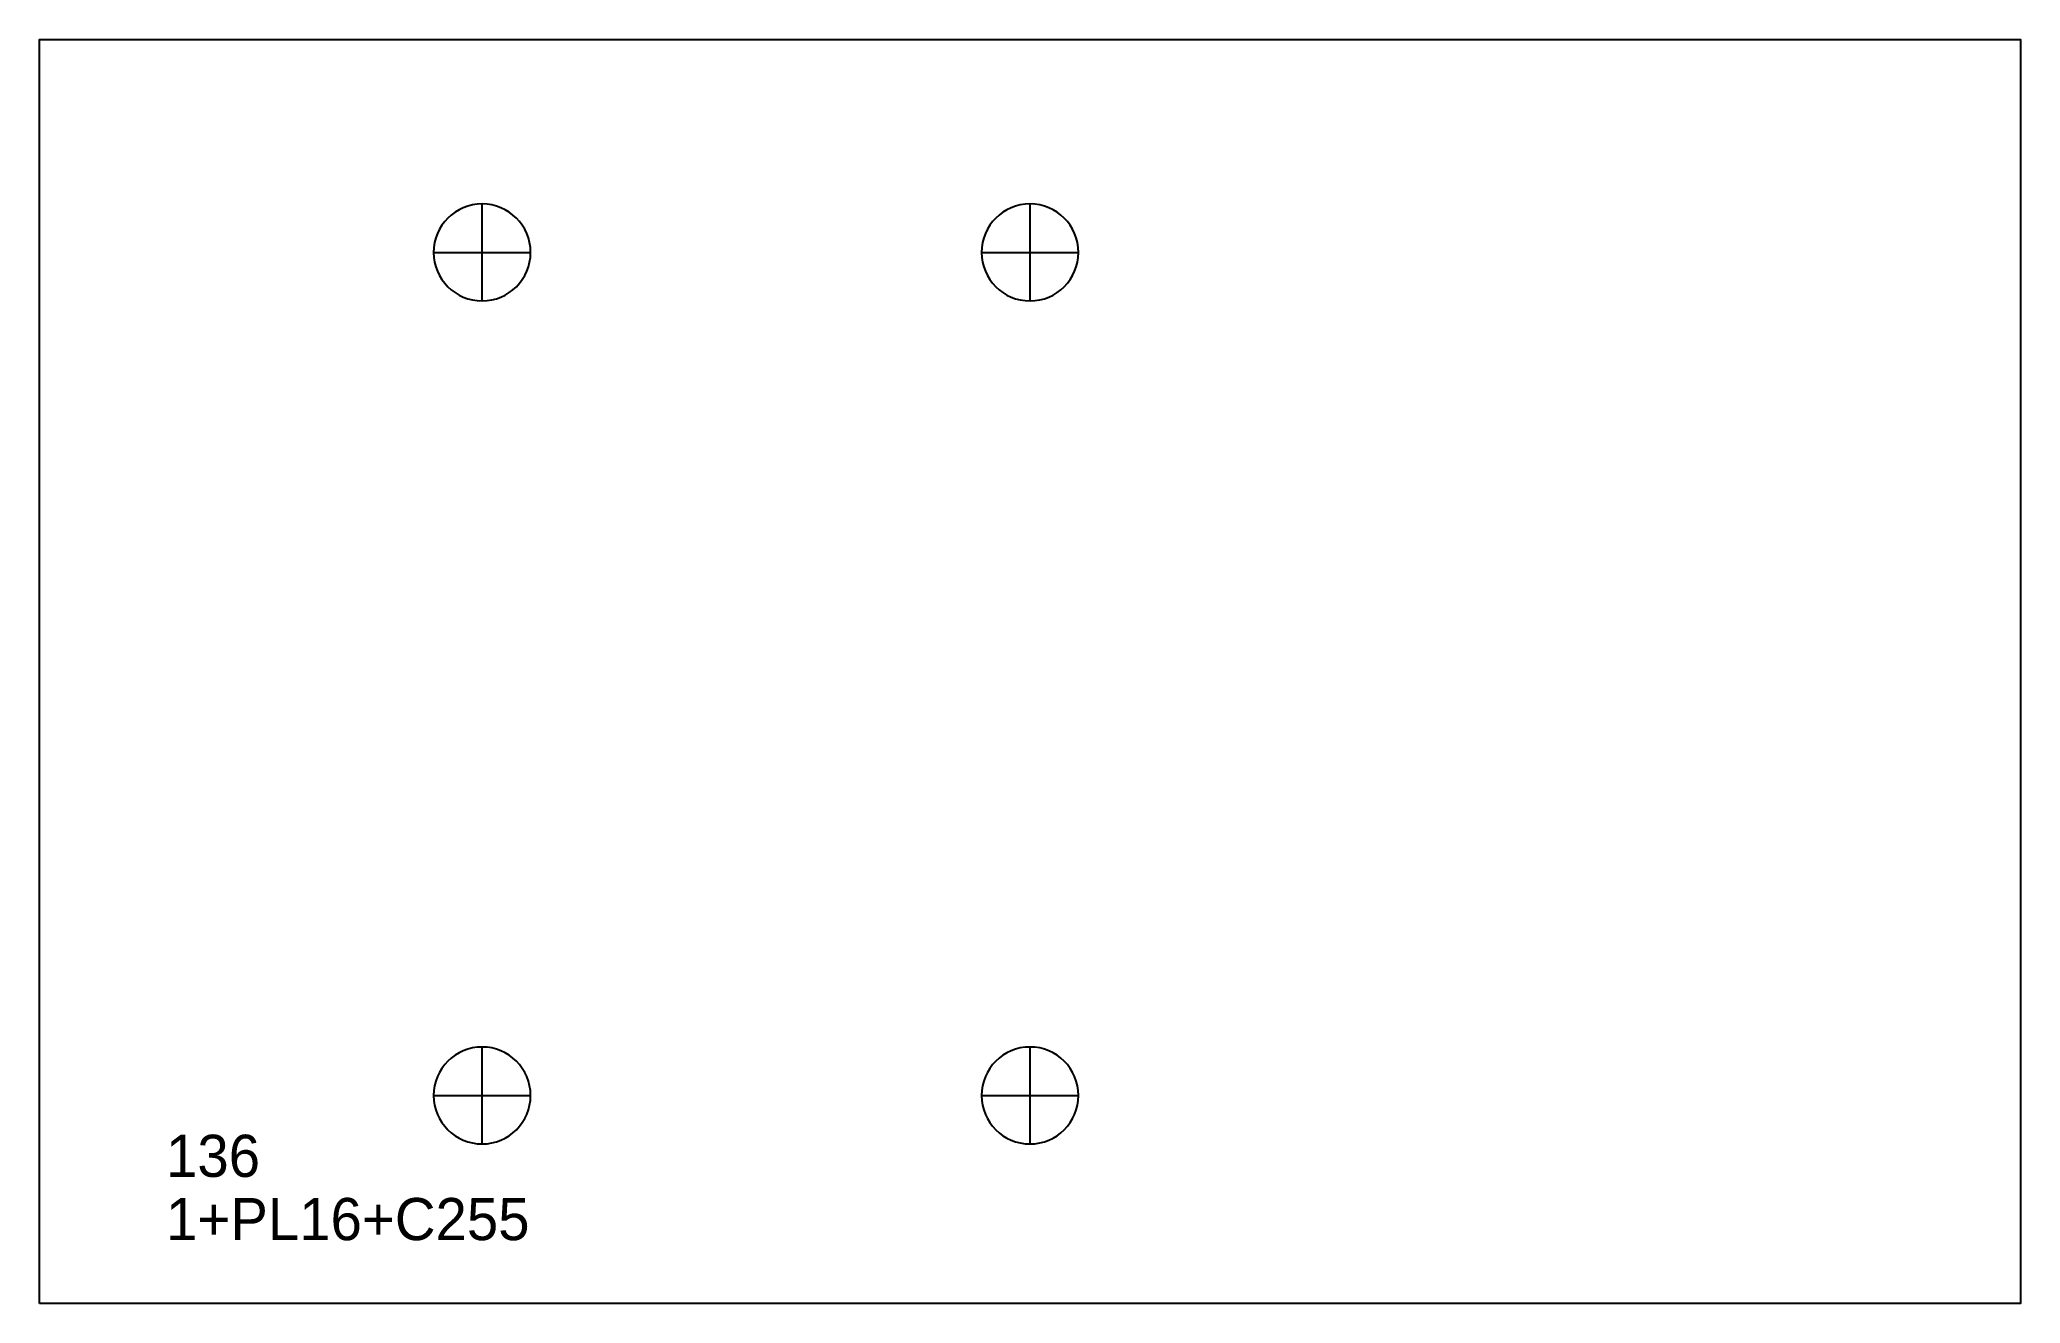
# Model space of a CAD drawing. Extents: x 0 to 470, y 0 to 300.
import ezdxf

# ---------------------------------------------------------------- set-up
doc = ezdxf.new("R2010")
doc.units = 0
for name, color, linetype in [('22', 7, 'CONTINUOUS'), ('CUT', 7, 'CONTINUOUS'), ('SCRIBE', 3, 'CONTINUOUS'), ('TEXT', 7, 'CONTINUOUS')]:
    doc.layers.add(name, color=color, linetype=linetype)

msp = doc.modelspace()

# ---------------------------------------------------------------- linework, layer by layer
at = {"layer": '22', "color": 7, "linetype": 'CONTINUOUS'}
for p, q in [((105, 237.82), (105, 260.82)), ((235, 237.82), (235, 260.82)), ((93.5, 249.32), (116.5, 249.32)), ((223.5, 249.32), (246.5, 249.32)), ((105, 37.82), (105, 60.82)), ((235, 37.82), (235, 60.82)), ((93.5, 49.32), (116.5, 49.32)), ((223.5, 49.32), (246.5, 49.32))]:
    msp.add_line(p, q, dxfattribs=at)
for points in [[(105, 260.82, 1), (105, 237.82, 1)], [(235, 260.82, 1), (235, 237.82, 1)], [(105, 60.82, 1), (105, 37.82, 1)], [(235, 60.82, 1), (235, 37.82, 1)]]:
    msp.add_lwpolyline(points, format="xyb", close=True, dxfattribs=at)
at = {"layer": 'CUT', "color": 7, "linetype": 'CONTINUOUS'}
msp.add_lwpolyline([(0, 0), (0, 299.8), (470, 299.8), (470, 0)], close=True, dxfattribs=at)

# ---------------------------------------------------------------- texts
at = {"layer": 'SCRIBE', "color": 3}
msp.add_text('136', height=10, dxfattribs=at).set_placement((30, 30))
at = {"layer": 'TEXT', "color": 7}
msp.add_text('1+PL16+C255', height=10, dxfattribs=at).set_placement((30, 15))

doc.saveas('drawing.dxf')
